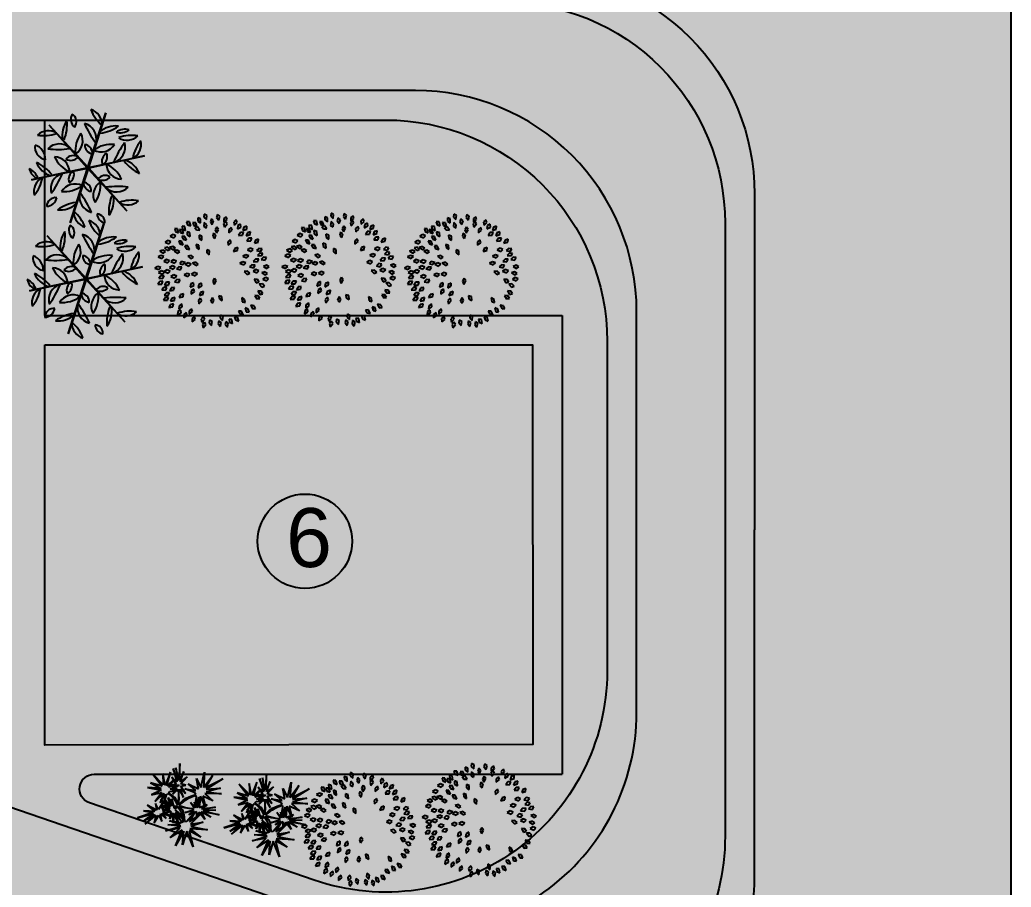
# Model space of a CAD drawing. Header units: millimetres. Extents: x 3866 to 35600, y -8896 to 9491.
# Drawn here: x 33134.58 to 33168.2, y -6694.03 to -6664.6 of the extents above; entities that cross this region are included whole.
import ezdxf

# ---------------------------------------------------------------- set-up
doc = ezdxf.new("R2010")
doc.units = ezdxf.units.MM
for name, color, linetype in [('A绿-TXT', 252, 'Continuous'), ('Trees', 92, 'Continuous'), ('благоустрый', 7, 'Continuous'), ('ВДМ', 7, 'Continuous'), ('майданчики заливка', 7, 'Continuous'), ('інсоляція', 180, 'Continuous')]:
    doc.layers.add(name, color=color, linetype=linetype)
doc.styles.get("Standard").update_dxf_attribs({"font": 'arial.ttf'})

# ---------------------------------------------------------------- blocks, each defined once
blk = doc.blocks.new('A$C132D0777')
at = {"layer": 'A绿-TXT', "color": 94}
for p, q in [((1118, 1145), (1461, 2182)), ((1121, 1132), (1461, 2182)), ((1461, 2182), (1132, 1142)), ((1121, 1132), (382, 1952)), ((1107, 1136), (382, 1952)), ((382, 1952), (1118, 1145)), ((1121, 1132), (2200, 1362)), ((1132, 1142), (2200, 1362)), ((2200, 1362), (1135, 1128)), ((41, 902), (1107, 1136)), ((1121, 1132), (41, 902)), ((1111, 1122), (41, 902)), ((1121, 1132), (780, 82)), ((780, 82), (1111, 1122)), ((1123, 1118), (780, 82)), ((1121, 1132), (1860, 312)), ((1860, 312), (1123, 1118)), ((1135, 1128), (1860, 312))]:
    blk.add_line(p, q, dxfattribs=at)
for centre, radius, start, end in [((995, 2065), 201, 151.7015, 229.7406), ((729, 2015), 171, 322.8639, 58.5782), ((1082, 1951), 310, 359.75, 72.0497), ((1867, 2502), 736, 200.3878, 229.0632), ((1092, 1758), 464, 143.3521, 190.9965), ((-77, 1964), 800, 338.197, 5.0866), ((975, 1681), 309, 347.2702, 75.7188), ((2666, 2693), 1765, 203.8113, 217.5003), ((1648, 1470), 464, 83.3521, 130.9965), ((1242, 2586), 800, 278.197, 305.0866), ((365, 1530), 310, 59.75, 132.0497), ((281, 2485), 736, 260.3878, 289.0632), ((1467, 1458), 588, 145.1527, 185.9348), ((721, 1650), 300, 302.4729, 28.6145), ((1828, 1611), 262, 72.2233, 129.8114), ((1732, 2102), 298, 256.0238, 306.0109), ((1949, 1018), 736, 80.3878, 109.0632), ((1865, 1973), 310, 239.75, 312.0497), ((353, 1530), 245, 170.709, 259.1064), ((18, 1296), 289, 358.6571, 71.1583), ((573, 1281), 309, 47.2702, 135.7188), ((1225, 1571), 167, 176.5427, 264.4723), ((1027, 1402), 182, 0.9077, 80.1073), ((1576, 995), 588, 85.1527, 125.9348), ((1370, 1738), 300, 242.4729, 328.6145), ((3245, 574), 1765, 143.8113, 157.5003), ((1524, 1532), 309, 287.2702, 15.7188), ((2697, 1180), 736, 140.3878, 169.0632), ((1827, 1584), 310, 299.75, 12.0497), ((542, 3251), 1765, 263.8113, 277.5003), ((472, 1045), 300, 2.4729, 88.6145), ((1012, 1595), 588, 205.1527, 245.9348), ((840, 1186), 182, 60.9077, 140.1073), ((793, 1442), 167, 236.5427, 324.4723), ((1553, 1261), 167, 116.5427, 204.4723), ((1308, 1348), 182, 300.9077, 20.1073), ((-199, 510), 800, 38.197, 65.0866), ((564, 1420), 464, 203.3521, 250.9965), ((1770, 1219), 300, 182.4729, 268.6145), ((1230, 669), 588, 25.1527, 65.9348), ((2440, 1754), 800, 218.197, 245.0866), ((1677, 844), 464, 23.3521, 70.9965), ((256, 1174), 262, 192.2233, 249.8114), ((-121, 846), 298, 16.0238, 66.0109), ((718, 732), 309, 107.2702, 195.7188), ((-1004, 1690), 1765, 323.8113, 337.5003), ((934, 916), 182, 120.9077, 200.1073), ((688, 1003), 167, 296.5427, 24.4723), ((1449, 822), 167, 56.5427, 144.4723), ((1401, 1078), 182, 240.9077, 320.1073), ((398, 677), 310, 119.75, 192.0497), ((-471, 1081), 736, 320.3878, 349.0632), ((872, 526), 300, 62.4729, 148.6145), ((665, 1269), 588, 265.1527, 305.9348), ((1016, 693), 167, 356.5427, 84.4723), ((1214, 862), 182, 180.9077, 260.1073), ((1521, 614), 300, 122.4729, 208.6145), ((774, 806), 588, 325.1527, 5.9348), ((1669, 983), 309, 227.2702, 315.7188), ((1700, -987), 1765, 83.8113, 97.5003), ((1266, 583), 309, 167.2702, 255.7188), ((-425, -429), 1765, 23.8113, 37.5003), ((2319, 300), 800, 158.197, 185.0866), ((1150, 506), 464, 323.3521, 10.9965), ((503, 394), 171, 82.8639, 178.5782), ((326, 600), 201, 271.7015, 349.7406), ((1000, -321), 800, 98.197, 125.0866), ((593, 794), 464, 263.3521, 310.9965), ((1961, -221), 736, 80.3878, 109.0632), ((1877, 734), 310, 239.75, 312.0497), ((1159, 295), 310, 179.75, 252.0497), ((374, -256), 736, 20.3878, 49.0632), ((1476, 259), 182, 180.9077, 260.1073), ((1278, 89), 167, 356.5427, 84.4723)]:
    blk.add_arc(centre, radius, start, end, dxfattribs=at)
blk = doc.blocks.new('A$C196E2D52')
at = {"layer": 'A绿-TXT', "color": 94, "linetype": 'ByBlock'}
for p, q in [((839, 2149), (841, 2071)), ((892, 2112), (839, 2149)), ((894, 2051), (892, 2112)), ((952, 2130), (947, 2052)), ((1001, 2089), (952, 2130)), ((1065, 2132), (1034, 2061)), ((1097, 2076), (1065, 2132)), ((1151, 2203), (1119, 2131)), ((1119, 2131), (1158, 2091)), ((1182, 2147), (1151, 2203)), ((1158, 2091), (1182, 2147)), ((1364, 2144), (1332, 2073)), ((1395, 2088), (1364, 2144)), ((1474, 2111), (1433, 2045)), ((1498, 2052), (1474, 2111)), ((390, 1934), (403, 1857)), ((447, 1905), (390, 1934)), ((530, 2042), (529, 1964)), ((529, 1964), (581, 1943)), ((581, 2003), (530, 2042)), ((581, 1943), (581, 2003)), ((626, 2025), (620, 1947)), ((620, 1947), (670, 1923)), ((674, 1983), (626, 2025)), ((670, 1923), (674, 1983)), ((713, 1920), (721, 1843)), ((768, 1888), (713, 1920)), ((728, 2073), (725, 1995)), ((725, 1995), (776, 1972)), ((778, 2033), (728, 2073)), ((776, 1972), (778, 2033)), ((823, 2022), (823, 1944)), ((875, 1984), (823, 2022)), ((823, 1944), (875, 1923)), ((841, 2071), (894, 2051)), ((875, 1923), (875, 1984)), ((947, 2052), (998, 2029)), ((998, 2029), (1001, 2089)), ((1034, 2061), (1073, 2021)), ((1084, 2023), (1052, 1952)), ((1052, 1952), (1092, 1912)), ((1073, 2021), (1097, 2076)), ((1116, 1968), (1084, 2023)), ((1092, 1912), (1116, 1968)), ((1163, 1925), (1131, 1854)), ((1194, 1868), (1163, 1925)), ((1284, 2034), (1251, 1963)), ((1251, 1963), (1291, 1923)), ((1315, 1978), (1284, 2034)), ((1291, 1923), (1315, 1978)), ((1332, 2073), (1371, 2033)), ((1371, 2033), (1395, 2088)), ((1433, 2045), (1467, 2000)), ((1467, 2000), (1498, 2052)), ((1540, 2021), (1489, 1962)), ((1489, 1962), (1515, 1913)), ((1545, 1921), (1501, 1856)), ((1515, 1913), (1554, 1959)), ((1554, 1959), (1540, 2021)), ((1566, 1860), (1545, 1921)), ((1649, 2006), (1616, 1935)), ((1616, 1935), (1656, 1895)), ((1680, 1950), (1649, 2006)), ((1656, 1895), (1680, 1950)), ((247, 1769), (286, 1701)), ((311, 1761), (247, 1769)), ((341, 1708), (311, 1761)), ((360, 1742), (402, 1676)), ((424, 1738), (360, 1742)), ((403, 1857), (458, 1846)), ((457, 1687), (424, 1738)), ((458, 1846), (447, 1905)), ((509, 1904), (525, 1828)), ((567, 1877), (509, 1904)), ((525, 1828), (580, 1818)), ((580, 1818), (567, 1877)), ((639, 1711), (581, 1739)), ((581, 1739), (596, 1662)), ((721, 1843), (776, 1829)), ((776, 1829), (768, 1888)), ((886, 1825), (872, 1748)), ((872, 1748), (920, 1719)), ((930, 1779), (886, 1825)), ((920, 1719), (930, 1779)), ((988, 1895), (956, 1824)), ((956, 1824), (995, 1784)), ((1019, 1839), (988, 1895)), ((995, 1784), (1019, 1839)), ((1134, 1791), (1117, 1714)), ((1131, 1854), (1169, 1813)), ((1176, 1742), (1134, 1791)), ((1164, 1683), (1176, 1742)), ((1169, 1813), (1194, 1868)), ((1234, 1724), (1218, 1666)), ((1279, 1690), (1234, 1724)), ((1274, 1900), (1242, 1828)), ((1242, 1828), (1281, 1788)), ((1306, 1844), (1274, 1900)), ((1281, 1788), (1306, 1844)), ((1474, 1834), (1431, 1769)), ((1431, 1769), (1463, 1723)), ((1463, 1723), (1496, 1773)), ((1496, 1773), (1474, 1834)), ((1501, 1856), (1532, 1810)), ((1532, 1810), (1566, 1860)), ((1616, 1724), (1597, 1663)), ((1672, 1745), (1616, 1724)), ((1670, 1689), (1672, 1745)), ((1766, 1910), (1734, 1838)), ((1734, 1838), (1773, 1798)), ((1797, 1854), (1766, 1910)), ((1773, 1798), (1797, 1854)), ((1854, 1808), (1829, 1749)), ((1829, 1749), (1905, 1767)), ((1892, 1731), (1835, 1712)), ((1913, 1822), (1854, 1808)), ((1889, 1675), (1892, 1731)), ((1905, 1767), (1913, 1822)), ((253, 1646), (189, 1644)), ((189, 1644), (238, 1583)), ((238, 1583), (291, 1599)), ((291, 1599), (253, 1646)), ((328, 1545), (264, 1542)), ((264, 1542), (313, 1482)), ((286, 1701), (341, 1708)), ((366, 1499), (328, 1545)), ((402, 1676), (457, 1687)), ((596, 1662), (651, 1652)), ((651, 1652), (639, 1711)), ((1017, 1641), (985, 1570)), ((985, 1570), (1024, 1530)), ((1048, 1585), (1017, 1641)), ((1024, 1530), (1048, 1585)), ((1117, 1714), (1164, 1683)), ((1226, 1619), (1189, 1550)), ((1189, 1550), (1226, 1507)), ((1218, 1666), (1256, 1615)), ((1253, 1561), (1226, 1619)), ((1226, 1507), (1253, 1561)), ((1256, 1615), (1279, 1690)), ((1377, 1568), (1330, 1505)), ((1395, 1506), (1377, 1568)), ((1522, 1604), (1507, 1541)), ((1507, 1541), (1579, 1573)), ((1577, 1629), (1522, 1604)), ((1579, 1573), (1577, 1629)), ((1597, 1663), (1670, 1689)), ((1704, 1660), (1689, 1598)), ((1689, 1598), (1761, 1629)), ((1759, 1685), (1704, 1660)), ((1791, 1581), (1757, 1526)), ((1757, 1526), (1835, 1532)), ((1761, 1629), (1759, 1685)), ((1851, 1586), (1791, 1581)), ((1835, 1712), (1814, 1651)), ((1814, 1651), (1889, 1675)), ((1835, 1532), (1851, 1586)), ((1900, 1671), (1871, 1614)), ((1871, 1614), (1948, 1626)), ((1960, 1681), (1900, 1671)), ((1948, 1626), (1960, 1681)), ((1985, 1575), (1964, 1515)), ((1964, 1515), (2039, 1538)), ((2043, 1593), (1985, 1575)), ((2039, 1538), (2043, 1593)), ((177, 1489), (112, 1488)), ((112, 1488), (160, 1426)), ((160, 1426), (214, 1442)), ((214, 1442), (177, 1489)), ((313, 1482), (366, 1499)), ((524, 1367), (461, 1356)), ((461, 1356), (517, 1302)), ((568, 1325), (524, 1367)), ((621, 1347), (645, 1273)), ((681, 1327), (621, 1347)), ((647, 1507), (689, 1441)), ((711, 1503), (647, 1507)), ((689, 1441), (744, 1452)), ((744, 1452), (711, 1503)), ((770, 1372), (805, 1302)), ((833, 1361), (770, 1372)), ((781, 1528), (812, 1456)), ((843, 1513), (781, 1528)), ((812, 1456), (868, 1458)), ((861, 1307), (833, 1361)), ((868, 1458), (843, 1513)), ((1031, 1498), (999, 1426)), ((999, 1426), (1038, 1386)), ((1062, 1442), (1031, 1498)), ((1038, 1386), (1062, 1442)), ((1242, 1478), (1196, 1415)), ((1196, 1415), (1226, 1368)), ((1226, 1368), (1261, 1417)), ((1261, 1417), (1242, 1478)), ((1330, 1505), (1360, 1458)), ((1360, 1458), (1395, 1506)), ((1547, 1404), (1514, 1349)), ((1514, 1349), (1592, 1357)), ((1607, 1411), (1547, 1404)), ((1592, 1357), (1607, 1411)), ((1721, 1351), (1685, 1298)), ((1782, 1354), (1721, 1351)), ((1763, 1301), (1782, 1354)), ((1885, 1401), (1883, 1337)), ((1883, 1337), (1947, 1381)), ((1934, 1436), (1885, 1401)), ((1947, 1381), (1934, 1436)), ((1970, 1454), (1949, 1394)), ((1949, 1394), (2024, 1417)), ((2027, 1473), (1970, 1454)), ((2057, 1375), (2019, 1324)), ((2024, 1417), (2027, 1473)), ((2118, 1376), (2057, 1375)), ((2097, 1324), (2118, 1376)), ((62, 1288), (0, 1272)), ((0, 1272), (61, 1223)), ((87, 1158), (41, 1113)), ((61, 1223), (109, 1251)), ((109, 1251), (62, 1288)), ((147, 1150), (87, 1158)), ((173, 1310), (109, 1300)), ((109, 1300), (165, 1245)), ((119, 1101), (147, 1150)), ((165, 1245), (216, 1268)), ((216, 1268), (173, 1310)), ((517, 1302), (568, 1325)), ((645, 1273), (701, 1269)), ((701, 1269), (681, 1327)), ((805, 1302), (861, 1307)), ((1443, 1207), (1405, 1156)), ((1405, 1156), (1483, 1155)), ((1504, 1207), (1443, 1207)), ((1483, 1155), (1504, 1207)), ((1685, 1298), (1763, 1301)), ((1949, 1263), (1922, 1214)), ((1922, 1214), (1982, 1207)), ((2027, 1253), (1949, 1263)), ((1982, 1207), (2027, 1253)), ((2019, 1324), (2097, 1324)), ((2130, 1260), (2086, 1213)), ((2086, 1213), (2164, 1205)), ((2190, 1254), (2130, 1260)), ((2164, 1205), (2190, 1254)), ((73, 985), (24, 943)), ((41, 1113), (119, 1101)), ((132, 972), (73, 985)), ((100, 926), (132, 972)), ((511, 1131), (470, 1093)), ((470, 1093), (524, 1067)), ((581, 1096), (511, 1131)), ((524, 1067), (581, 1096)), ((557, 962), (525, 906)), ((616, 970), (557, 962)), ((602, 915), (616, 970)), ((894, 1086), (835, 1062)), ((835, 1062), (902, 1022)), ((946, 1056), (894, 1086)), ((902, 1022), (946, 1056)), ((1766, 1089), (1717, 1048)), ((1717, 1048), (1793, 1030)), ((1825, 1075), (1766, 1089)), ((1793, 1030), (1825, 1075)), ((1888, 1042), (1829, 1017)), ((1829, 1017), (1896, 977)), ((1940, 1011), (1888, 1042)), ((1896, 977), (1940, 1011)), ((2039, 1136), (1987, 1099)), ((1987, 1099), (2061, 1074)), ((2097, 1117), (2039, 1136)), ((2061, 1074), (2097, 1117)), ((2122, 1015), (2072, 974)), ((2072, 974), (2148, 955)), ((2181, 1001), (2122, 1015)), ((2148, 955), (2181, 1001)), ((56, 850), (9, 808)), ((9, 808), (85, 792)), ((24, 943), (100, 926)), ((116, 839), (56, 850)), ((107, 764), (79, 707)), ((85, 792), (116, 839)), ((166, 776), (107, 764)), ((184, 948), (139, 902)), ((139, 902), (217, 892)), ((155, 721), (166, 776)), ((244, 941), (184, 948)), ((217, 892), (244, 941)), ((525, 906), (602, 915)), ((1653, 800), (1589, 796)), ((1589, 796), (1639, 736)), ((1692, 754), (1653, 800)), ((1893, 781), (1829, 779)), ((1829, 779), (1878, 718)), ((1931, 734), (1893, 781)), ((2004, 880), (1941, 866)), ((1941, 866), (2000, 815)), ((2000, 815), (2050, 841)), ((2050, 841), (2004, 880)), ((2103, 877), (2039, 876)), ((2039, 876), (2086, 814)), ((2086, 814), (2140, 829)), ((2140, 829), (2103, 877)), ((79, 707), (155, 721)), ((149, 651), (128, 590)), ((128, 590), (203, 613)), ((207, 669), (149, 651)), ((203, 613), (207, 669)), ((319, 592), (265, 566)), ((322, 536), (319, 592)), ((1468, 690), (1489, 615)), ((1528, 667), (1468, 690)), ((1489, 615), (1545, 609)), ((1545, 609), (1528, 667)), ((1639, 736), (1692, 754)), ((1779, 591), (1785, 514)), ((1833, 557), (1779, 591)), ((1878, 718), (1931, 734)), ((1905, 615), (1941, 546)), ((1968, 605), (1905, 615)), ((1997, 552), (1968, 605)), ((2038, 681), (1975, 672)), ((1975, 672), (2029, 617)), ((2029, 617), (2081, 639)), ((2081, 639), (2038, 681)), ((265, 566), (251, 504)), ((251, 504), (322, 536)), ((309, 446), (302, 391)), ((302, 391), (360, 406)), ((385, 465), (309, 446)), ((360, 406), (385, 465)), ((496, 521), (483, 467)), ((483, 467), (543, 476)), ((574, 532), (496, 521)), ((543, 476), (574, 532)), ((1082, 483), (1027, 427)), ((1027, 427), (1050, 376)), ((1050, 376), (1092, 419)), ((1092, 419), (1082, 483)), ((1172, 382), (1156, 306)), ((1215, 335), (1172, 382)), ((1242, 566), (1210, 494)), ((1210, 494), (1249, 454)), ((1273, 510), (1242, 566)), ((1249, 454), (1273, 510)), ((1376, 508), (1344, 437)), ((1344, 437), (1383, 397)), ((1407, 452), (1376, 508)), ((1383, 397), (1407, 452)), ((1502, 419), (1470, 348)), ((1533, 363), (1502, 419)), ((1671, 432), (1673, 354)), ((1724, 395), (1671, 432)), ((1726, 335), (1724, 395)), ((1772, 445), (1794, 370)), ((1832, 423), (1772, 445)), ((1785, 514), (1839, 497)), ((1850, 365), (1832, 423)), ((1839, 497), (1833, 557)), ((1876, 509), (1901, 435)), ((1937, 489), (1876, 509)), ((1901, 435), (1956, 431)), ((1956, 431), (1937, 489)), ((1941, 546), (1997, 552)), ((436, 358), (366, 325)), ((366, 325), (369, 269)), ((369, 269), (424, 295)), ((424, 295), (436, 358)), ((622, 279), (555, 240)), ((555, 240), (563, 184)), ((563, 184), (615, 216)), ((615, 216), (622, 279)), ((708, 221), (643, 178)), ((704, 157), (708, 221)), ((842, 197), (783, 145)), ((847, 133), (842, 197)), ((934, 291), (866, 251)), ((866, 251), (875, 196)), ((875, 196), (927, 227)), ((927, 227), (934, 291)), ((1087, 313), (1055, 242)), ((1055, 242), (1094, 202)), ((1119, 257), (1087, 313)), ((1094, 202), (1119, 257)), ((1156, 306), (1203, 275)), ((1203, 275), (1215, 335)), ((1276, 308), (1269, 230)), ((1269, 230), (1319, 205)), ((1324, 265), (1276, 308)), ((1319, 205), (1324, 265)), ((1395, 228), (1383, 151)), ((1440, 182), (1395, 228)), ((1470, 348), (1509, 308)), ((1486, 245), (1472, 168)), ((1530, 199), (1486, 245)), ((1509, 308), (1533, 363)), ((1520, 139), (1530, 199)), ((1628, 288), (1648, 213)), ((1687, 265), (1628, 288)), ((1648, 213), (1704, 207)), ((1673, 354), (1726, 335)), ((1704, 207), (1687, 265)), ((1794, 370), (1850, 365)), ((643, 178), (654, 124)), ((654, 124), (704, 157)), ((783, 145), (803, 92)), ((803, 92), (847, 133)), ((934, 125), (902, 54)), ((902, 54), (941, 14)), ((966, 69), (934, 125)), ((941, 14), (966, 69)), ((1058, 144), (1013, 81)), ((1013, 81), (1043, 34)), ((1043, 34), (1078, 83)), ((1078, 83), (1058, 144)), ((1183, 111), (1141, 45)), ((1141, 45), (1173, 0)), ((1173, 0), (1205, 51)), ((1205, 51), (1183, 111)), ((1313, 157), (1304, 79)), ((1304, 79), (1353, 53)), ((1360, 113), (1313, 157)), ((1353, 53), (1360, 113)), ((1383, 151), (1432, 123)), ((1432, 123), (1440, 182)), ((1472, 168), (1520, 139))]:
    blk.add_line(p, q, dxfattribs=at)
blk = doc.blocks.new('ц1')
at = {"layer": 'Trees'}
for p, q in [((-19, 497), (-3, 812)), ((-3, 812), (-2, 495)), ((-839, 577), (-532, 356)), ((-521, 388), (-839, 577)), ((-635, 625), (-521, 388)), ((-480, 384), (-635, 625)), ((-484, 677), (-480, 384)), ((-434, 381), (-484, 677)), ((-86, 667), (-19, 497)), ((-30, 463), (-86, 667)), ((-2, 495), (67, 725)), ((67, 725), (21, 480)), ((21, 480), (122, 710)), ((122, 710), (30, 455)), ((167, 632), (252, 376)), ((215, 369), (167, 632)), ((252, 376), (312, 598)), ((312, 598), (286, 382)), ((286, 382), (500, 571)), ((500, 571), (306, 355)), ((-808, 393), (-536, 304)), ((-532, 356), (-808, 393)), ((-336, 547), (-434, 381)), ((-390, 356), (-336, 547)), ((-186, 437), (-390, 356)), ((-338, 320), (-186, 437)), ((-155, 565), (-30, 463)), ((-43, 426), (-155, 565)), ((-145, 404), (-43, 426)), ((-46, 382), (-145, 404)), ((-144, 248), (-46, 382)), ((150, 309), (-15, 400)), ((-15, 400), (184, 345)), ((149, 388), (27, 371)), ((30, 455), (135, 539)), ((135, 539), (40, 409)), ((40, 409), (149, 388)), ((184, 345), (80, 507)), ((80, 507), (215, 369)), ((306, 355), (530, 408)), ((530, 408), (325, 310)), ((-536, 304), (-834, 285)), ((-834, 285), (-518, 271)), ((-518, 271), (-679, 142)), ((-679, 142), (-482, 221)), ((-482, 221), (-544, 13)), ((-544, 13), (-435, 217)), ((-435, 217), (-428, 3)), ((-428, 3), (-403, 196)), ((-403, 196), (-340, -5)), ((-363, 192), (-349, 225)), ((-340, -5), (-363, 192)), ((-349, 225), (-266, 187)), ((-342, 242), (-330, 273)), ((-253, 203), (-342, 242)), ((-130, 334), (-338, 320)), ((-330, 273), (-130, 334)), ((-165, 160), (-253, 203)), ((-47, 329), (-144, 248)), ((-117, 168), (-47, 329)), ((-29, 306), (-117, 168)), ((-32, 306), (150, 309)), ((158, 268), (-32, 306)), ((-31, 140), (-23, 222)), ((-12, 306), (-29, 306)), ((-23, 222), (-12, 306)), ((-12, 227), (-17, 151)), ((-2, 306), (-12, 227)), ((16, 305), (-2, 306)), ((94, 221), (16, 305)), ((27, 371), (117, 293)), ((27, 339), (94, 221)), ((117, 293), (27, 339)), ((53, 158), (114, 201)), ((114, 201), (178, 241)), ((189, 227), (129, 188)), ((178, 241), (158, 268)), ((210, 200), (189, 227)), ((251, 26), (210, 200)), ((244, 206), (251, 26)), ((324, 39), (244, 206)), ((420, 56), (265, 227)), ((265, 227), (324, 39)), ((304, 234), (420, 56)), ((496, 179), (304, 234)), ((585, 316), (319, 280)), ((319, 280), (496, 179)), ((325, 310), (585, 316)), ((-739, 24), (-495, -35)), ((-471, -22), (-739, 24)), ((-428, -4), (-572, 67)), ((-572, 67), (-471, -22)), ((-426, 107), (-428, -4)), ((-388, -10), (-426, 107)), ((-327, 92), (-388, -10)), ((-356, -5), (-327, 92)), ((-252, 81), (-356, -5)), ((-321, -10), (-252, 81)), ((-266, 187), (-189, 144)), ((-189, 144), (-158, 120)), ((-113, 117), (-165, 160)), ((-158, 120), (-121, 93)), ((-121, 93), (-85, 61)), ((-74, 76), (-113, 117)), ((-44, 13), (-109, -5)), ((-85, 61), (-60, 30)), ((-50, 48), (-74, 76)), ((-60, 30), (-44, 13)), ((-24, 27), (-50, 48)), ((-29, 74), (-31, 140)), ((-24, 27), (-29, 74)), ((-17, 151), (-16, 95)), ((-16, 95), (-13, 61)), ((-13, 61), (14, 110)), ((44, 105), (-11, 14)), ((0, 0), (-11, 14)), ((18, -22), (0, 0)), ((14, 110), (53, 158)), ((77, 144), (44, 105)), ((111, 128), (60, -29)), ((129, 188), (77, 144)), ((177, 152), (91, -7)), ((91, -7), (111, 128)), ((113, -19), (177, 152)), ((243, 121), (113, -19)), ((127, -33), (243, 121)), ((323, 103), (127, -33)), ((128, -58), (323, 103)), ((175, 63), (295, -71)), ((267, -84), (175, 63)), ((262, 69), (346, -89)), ((295, -71), (262, 69)), ((346, -89), (410, 19)), ((410, 19), (386, -107)), ((-505, -61), (-818, -116)), ((-818, -116), (-504, -78)), ((-744, -32), (-505, -61)), ((-495, -35), (-744, -32)), ((-504, -78), (-660, -173)), ((-660, -173), (-469, -83)), ((-469, -83), (-548, -223)), ((-548, -223), (-430, -89)), ((-452, -135), (-279, -332)), ((-257, -283), (-452, -135)), ((-430, -89), (-390, -185)), ((-390, -185), (-387, -85)), ((-387, -85), (-237, -157)), ((-353, -83), (-257, -283)), ((-205, -276), (-353, -83)), ((-333, -76), (-163, -117)), ((-237, -157), (-333, -76)), ((-319, -28), (-321, -10)), ((-239, -24), (-319, -28)), ((-317, -37), (-233, -33)), ((-315, -55), (-317, -37)), ((-163, -117), (-315, -55)), ((-164, -16), (-239, -24)), ((-233, -33), (-150, -28)), ((-109, -5), (-164, -16)), ((-137, -122), (-153, -204)), ((-150, -28), (-85, -14)), ((-104, -63), (-137, -122)), ((-129, -216), (-109, -144)), ((5, -94), (-126, -191)), ((5, -117), (-126, -241)), ((-126, -191), (5, -117)), ((-126, -241), (18, -124)), ((18, -124), (-124, -306)), ((-124, -306), (18, -151)), ((-109, -144), (-82, -93)), ((-53, -5), (-104, -63)), ((-85, -14), (-53, -5)), ((-82, -93), (-23, -19)), ((-45, -317), (50, -146)), ((18, -151), (-45, -317)), ((-23, -19), (3, -35)), ((46, -9), (0, 0)), ((3, -35), (27, -68)), ((27, -68), (5, -94)), ((39, -54), (18, -22)), ((18, -22), (58, -31)), ((60, -29), (39, -54)), ((44, -332), (71, -138)), ((50, -146), (44, -332)), ((46, -9), (65, -14)), ((71, -138), (117, -255)), ((117, -255), (106, -107)), ((106, -107), (240, -171)), ((281, -19), (128, -58)), ((128, -82), (281, -19)), ((240, -171), (128, -82)), ((131, -200), (245, -136)), ((272, -160), (131, -200)), ((183, -79), (160, -69)), ((178, -61), (258, -105)), ((254, -116), (183, -79)), ((189, -251), (272, -160)), ((302, -171), (189, -251)), ((245, -136), (254, -116)), ((258, -105), (267, -84)), ((265, -319), (302, -171)), ((386, -107), (568, -22)), ((568, -22), (416, -134)), ((416, -134), (633, -135)), ((433, -177), (621, -333)), ((734, -280), (433, -177)), ((633, -135), (442, -157)), ((442, -157), (734, -280)), ((-290, -374), (-616, -417)), ((-522, -277), (-290, -374)), ((-279, -332), (-522, -277)), ((-163, -289), (-205, -276)), ((-153, -204), (-163, -289)), ((-141, -296), (-129, -216)), ((-98, -309), (-141, -296)), ((-99, -378), (149, -375)), ((183, -486), (-99, -378)), ((124, -291), (-98, -309)), ((-86, -348), (124, -291)), ((149, -375), (-86, -348)), ((333, -199), (265, -319)), ((413, -351), (333, -199)), ((582, -391), (381, -202)), ((381, -202), (413, -351)), ((621, -333), (409, -200)), ((409, -200), (582, -391)), ((-616, -417), (-276, -418)), ((-276, -418), (-497, -562)), ((-497, -562), (-265, -457)), ((-265, -457), (-362, -758)), ((-362, -758), (-223, -468)), ((-223, -468), (-159, -731)), ((-161, -473), (-23, -759)), ((-159, -731), (-161, -473)), ((-129, -456), (85, -613)), ((-23, -759), (-129, -456)), ((-85, -423), (183, -486)), ((85, -613), (-85, -423))]:
    blk.add_line(p, q, dxfattribs=at)

msp = doc.modelspace()

# ---------------------------------------------------------------- hatches: boundary and pattern name
at = {"layer": 'ВДМ', "true_color": 0x139b48, "transparency": 33554585}
h = msp.add_hatch(color=114, dxfattribs=at)
h.dxf.hatch_style = 1
h.paths.add_polyline_path([(33168.196, -6647.622), (33167.727, -6647.622), (33167.727, -6648.622), (33167.727, -6650.372), (33167.727, -6652.872), (33166.227, -6652.872), (33164.727, -6652.872), (33163.227, -6652.872), (33161.727, -6652.872), (33160.227, -6652.872), (33158.727, -6652.872), (33157.227, -6652.872), (33155.727, -6652.872), (33154.227, -6652.872), (33152.727, -6652.872), (33151.227, -6652.872), (33149.727, -6652.872), (33148.227, -6652.872), (33146.727, -6652.872), (33146.727, -6662.997), (33151.994, -6662.997, -0.414214), (33159.494, -6670.497), (33159.494, -6681.898), (33159.494, -6693.7), (33168.196, -6693.7)])
at = {"layer": 'ВДМ', "transparency": 33554585}
h = msp.add_hatch(color=9, dxfattribs=at)
h.dxf.hatch_style = 1
h.paths.add_polyline_path([(33151.994, -6662.997), (33146.727, -6662.997), (33146.727, -6648.622), (33145.727, -6648.622), (33145.727, -6656.768), (33145.727, -6662.997, 0.414214), (33146.727, -6663.997), (33150.994, -6663.997, -0.198912), (33156.297, -6666.194), (33157.297, -6665.194, 0.198912)])
h = msp.add_hatch(color=8, dxfattribs=at)
h.dxf.hatch_style = 1
h.paths.add_polyline_path([(33145.727, -6662.997), (33145.727, -6656.768), (33137.847, -6656.768), (33137.847, -6662.997, -0.414214), (33136.847, -6663.997), (33136.847, -6666.997), (33147.994, -6666.997, -0.198912), (33153.297, -6669.194), (33156.297, -6666.194, 0.198912), (33150.994, -6663.997), (33146.727, -6663.997, -0.414214)])
h.paths.add_polyline_path([(33139.347, -6661.122), (33139.347, -6658.335), (33144.227, -6658.335), (33144.227, -6658.602), (33144.227, -6661.122)], flags=16)
h = msp.add_hatch(color=8, dxfattribs=at)
h.dxf.hatch_style = 1
h.paths.add_polyline_path([(33136.847, -6663.997), (33131.063, -6663.997), (33122.387, -6663.997), (33082.762, -6663.997), (33082.762, -6666.997), (33124.137, -6666.997), (33136.847, -6666.997)])
h = msp.add_hatch(color=9, dxfattribs=at)
h.dxf.hatch_style = 1
h.paths.add_polyline_path([(33159.494, -6693.7), (33159.494, -6681.898), (33159.494, -6670.497, 0.198912), (33157.297, -6665.194), (33156.297, -6666.194, -0.198912), (33158.494, -6671.497), (33158.494, -6692.299, -0.514865), (33148.556, -6699.391), (33130.096, -6693.046), (33113.835, -6687.457), (33113.51, -6688.402), (33124.092, -6692.04), (33127.88, -6693.342), (33135.35, -6695.909), (33150.149, -6700.969, 0.48903)])
h = msp.add_hatch(color=8, dxfattribs=at)
h.dxf.hatch_style = 1
h.paths.add_polyline_path([(33158.494, -6671.497, 0.198912), (33156.297, -6666.194), (33153.297, -6669.194, -0.198912), (33155.494, -6674.497), (33155.494, -6688.095, -0.009109), (33155.489, -6688.368), (33158.494, -6688.368)])
h = msp.add_hatch(color=9, dxfattribs=at)
h.dxf.hatch_style = 1
h.paths.add_polyline_path([(33147.994, -6666.997), (33124.137, -6666.997), (33082.762, -6666.997, 0.414214), (33079.762, -6669.997), (33079.762, -6670.431, 0.320249), (33081.787, -6673.268), (33145.556, -6695.188, 0.514865), (33155.494, -6688.095), (33155.494, -6674.497, 0.414214)])
h.paths.add_polyline_path([(33116.675, -6668.106, -0.169211), (33116.986, -6667.997), (33124.137, -6667.997), (33146.994, -6667.997, -0.414214), (33154.494, -6675.497), (33154.494, -6686.694, -0.514865), (33144.556, -6693.787), (33136.939, -6691.169, -0.846791), (33137.102, -6690.196), (33152.968, -6690.196), (33152.968, -6674.628), (33135.431, -6674.628), (33135.431, -6667.997), (33124.137, -6667.997), (33116.986, -6667.997, 0.169211), (33116.675, -6668.106), (33116.525, -6668.225), (33116.525, -6683.451, -0.514865), (33115.862, -6683.924), (33115.35, -6683.748, -0.29145), (33115.015, -6683.327), (33114.897, -6682.205), (33113.853, -6681.846), (33113.923, -6682.505, -0.548647), (33113.263, -6683.03), (33107.23, -6680.957, -0.735831), (33107.258, -6680.002), (33107.937, -6679.812), (33106.272, -6679.24), (33104.427, -6679.756, -0.34694), (33103.856, -6679.518), (33103.092, -6678.147), (33101.677, -6677.661), (33101.997, -6678.236, -0.687783), (33101.398, -6678.952), (33097.191, -6677.506, -0.712901), (33097.19, -6676.561), (33097.831, -6676.339), (33096.297, -6675.811), (33094.75, -6676.347, -0.408718), (33094.117, -6676.047), (33093.703, -6674.92), (33092.484, -6674.501), (33092.704, -6675.101, -0.631788), (33092.073, -6675.747), (33088.028, -6674.356, -0.685191), (33087.993, -6673.425), (33088.596, -6673.164), (33087.191, -6672.681), (33085.58, -6673.377, -0.186809), (33085.219, -6673.391), (33082.112, -6672.323, -0.285442), (33080.778, -6670.686, -0.301364), (33082.887, -6668.128, -0.160637), (33083.201, -6668.135), (33087.09, -6669.516), (33089.726, -6669.516), (33090.078, -6669.516), (33088.536, -6668.969, -0.842438), (33088.704, -6667.997), (33092.597, -6667.997, -0.629154), (33092.987, -6668.81), (33092.422, -6669.516), (33093.703, -6669.516), (33094.553, -6668.455, -0.46148), (33095.314, -6668.432), (33096.297, -6669.516), (33097.647, -6669.516), (33097.028, -6668.833, -0.650683), (33097.398, -6667.997), (33101.986, -6667.997, -0.627399), (33102.378, -6668.808), (33101.816, -6669.516), (33103.092, -6669.516), (33103.991, -6668.383, -0.409839), (33104.687, -6668.298), (33106.272, -6669.516), (33107.881, -6669.516), (33107.091, -6668.889, -0.710555), (33107.401, -6667.997), (33113.767, -6667.997, -0.710555), (33114.078, -6668.889), (33113.287, -6669.516), (33114.897, -6669.516)], flags=16)
h.paths.add_polyline_path([(33117.525, -6669.516), (33134.054, -6669.516), (33134.068, -6683.078), (33117.525, -6683.094)], flags=16)
h.paths.add_polyline_path([(33119.322, -6684.084), (33133.571, -6684.084, -0.412235), (33134.071, -6684.581), (33134.104, -6689.49, -0.517005), (33133.442, -6689.966), (33119.159, -6685.057, -0.846791)], flags=16)
h.paths.add_polyline_path([(33135.431, -6675.628), (33151.961, -6675.628), (33151.975, -6689.19), (33135.431, -6689.206)], flags=16)
at = {"layer": 'ВДМ', "true_color": 0x139b48, "transparency": 33554585}
h = msp.add_hatch(color=114, dxfattribs=at)
h.dxf.hatch_style = 1
h.paths.add_polyline_path([(33134.071, -6684.581, 0.412235), (33133.571, -6684.084), (33119.322, -6684.084, 0.846791), (33119.159, -6685.057), (33133.442, -6689.966, 0.517005), (33134.104, -6689.49)])
h.paths.add_polyline_path([(33146.994, -6667.997), (33135.431, -6667.997), (33135.431, -6674.628), (33152.968, -6674.628), (33152.968, -6690.196), (33137.102, -6690.196, 0.846791), (33136.939, -6691.169), (33144.556, -6693.787, 0.514865), (33154.494, -6686.694), (33154.494, -6675.497, 0.414214)])
at = {"layer": 'ВДМ', "transparency": 33554585}
h = msp.add_hatch(color=8, dxfattribs=at)
h.dxf.hatch_style = 1
h.paths.add_polyline_path([(33158.494, -6692.299), (33158.494, -6688.368), (33155.489, -6688.368, -0.503395), (33145.556, -6695.188), (33144.581, -6698.025), (33148.556, -6699.391, 0.514865)])
h.paths.add_polyline_path([(33081.787, -6673.268, -0.156217), (33080.32, -6672.174), (33077.32, -6674.315, 0.156244), (33078.787, -6675.409), (33130.096, -6693.046), (33144.581, -6698.025), (33145.556, -6695.188)])
at = {"layer": 'ВДМ', "true_color": 0x139b48, "transparency": 33554585}
h = msp.add_hatch(color=114, dxfattribs=at)
h.dxf.hatch_style = 1
h.paths.add_polyline_path([(33168.196, -6693.7), (33159.494, -6693.7, -0.48903), (33150.149, -6700.969), (33147.997, -6707.053), (33133.2, -6701.986), (33135.35, -6695.909), (33133.505, -6695.275), (33131.917, -6699.89), (33129.61, -6699.096), (33127.303, -6698.304), (33128.89, -6693.689), (33127.88, -6693.342, 0.162862), (33126.918, -6694.603), (33124.192, -6702.592, -0.414214), (33121.019, -6704.151), (33115.415, -6702.239), (33115.297, -6702.584), (33116.195, -6703.024), (33128.587, -6709.098), (33129.485, -6709.538), (33123.731, -6721.277), (33123.291, -6722.175), (33123.291, -6737.258), (33168.196, -6737.258)])
at = {"layer": 'майданчики заливка', "transparency": 33554585}
h = msp.add_hatch(color=106, dxfattribs=at)
h.dxf.hatch_style = 1
h.paths.add_polyline_path([(33151.961, -6675.628), (33135.431, -6675.628), (33135.431, -6689.206), (33151.975, -6689.19)])

# ---------------------------------------------------------------- linework, layer by layer
for points in [[(33040.02, -6737.258), (33168.196, -6737.258), (33168.196, -6623.396), (33040.02, -6623.396), (33040.02, -6737.258)], [(33135.431, -6674.628), (33135.431, -6667.997)], [(33135.431, -6674.628), (33152.968, -6674.628)], [(33152.968, -6674.628), (33152.968, -6690.196)], [(33135.431, -6675.628), (33151.961, -6675.628), (33151.975, -6689.19), (33135.431, -6689.206), (33135.431, -6675.628)]]:
    msp.add_lwpolyline(points)
for points in [[(33145.727, -6656.768), (33145.727, -6662.997, 0.414214), (33146.727, -6663.997), (33150.994, -6663.997, -0.414214), (33158.494, -6671.497), (33158.494, -6692.299, -0.514865), (33148.556, -6699.391), (33130.096, -6693.046)], [(33124.137, -6667.997), (33146.994, -6667.997, -0.414214), (33154.494, -6675.497), (33154.494, -6686.694, -0.514865), (33144.556, -6693.787), (33136.939, -6691.169)], [(33142.399, -6693.045), (33136.939, -6691.169, -0.846791), (33137.102, -6690.196), (33152.968, -6690.196)]]:
    msp.add_lwpolyline(points, format="xyb")
msp.add_circle((33144.244, -6682.287), 1.601)
at = {"layer": 'благоустрый'}
for points in [[(33146.727, -6662.997), (33151.994, -6662.997, -0.414214), (33159.494, -6670.497), (33159.494, -6681.898)], [(33079.762, -6669.997), (33079.762, -6670.431, 0.320249), (33081.787, -6673.268), (33145.556, -6695.188, 0.514865), (33155.494, -6688.095), (33155.494, -6674.497, 0.414214), (33147.994, -6666.997), (33124.137, -6666.997)], [(33127.88, -6693.342), (33149.556, -6700.792, 0.514865), (33159.494, -6693.7), (33159.494, -6681.898)]]:
    msp.add_lwpolyline(points, format="xyb", dxfattribs=at)

# ---------------------------------------------------------------- block references
at = {"lineweight": 9, "xscale": -0.0017776, "yscale": 0.0017776, "zscale": 0.0017776, "rotation": 356.1287766363654}
for p in [(33139.905, -6691.269), (33142.835, -6691.608)]:
    msp.add_blockref('ц1', p, dxfattribs=at)
at = {"layer": 'A绿-TXT', "lineweight": 9, "xscale": 0.001776, "yscale": 0.001776, "zscale": 0.001776}
for p in [(33134.898, -6671.633), (33134.83, -6675.397)]:
    msp.add_blockref('A$C132D0777', p, dxfattribs=at)
at = {"layer": 'A绿-TXT', "color": 116, "lineweight": 9, "true_color": 0x136734, "xscale": 0.00176, "yscale": 0.00176, "zscale": 0.00176, "rotation": 90}
for p in [(33143.038, -6675.043), (33147.341, -6675.008), (33151.502, -6675.043), (33152.104, -6693.68), (33148.003, -6693.995)]:
    msp.add_blockref('A$C196E2D52', p, dxfattribs=at)

# ---------------------------------------------------------------- texts
at = {"layer": 'інсоляція', "color": 7, "insert": (33143.601, -6681.169), "char_height": 2, "attachment_point": 1, "rotation": 0.3058}
msp.add_mtext_dynamic_manual_height_columns('6', width=1.87826, gutter_width=12.5, heights=[0], dxfattribs=at)

doc.saveas('drawing.dxf')
